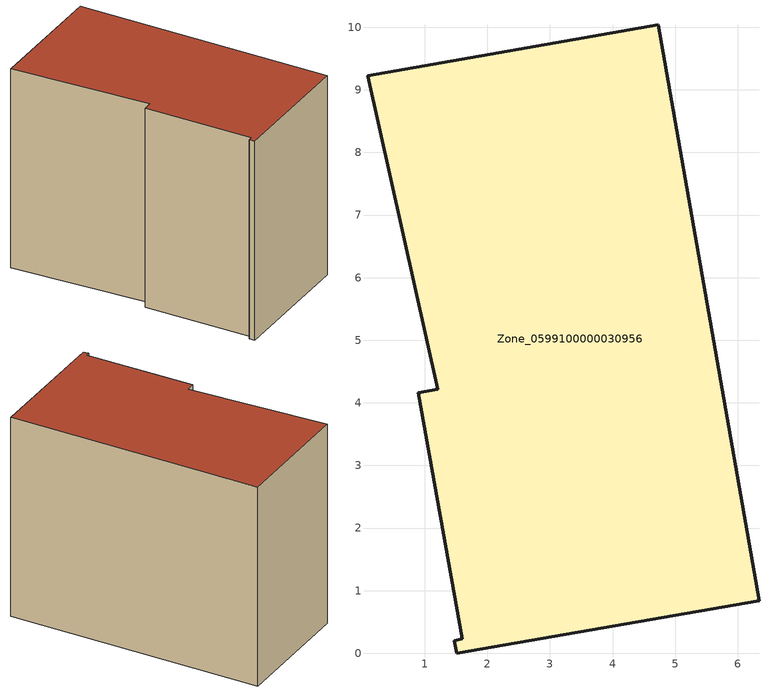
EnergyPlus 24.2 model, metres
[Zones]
Zone_0599100000030956
 floor ground (C_G): 0.09,9.23 4.73,10.04 6.34,0.84 1.51,0 1.47,0.2 1.6,0.23 0.9,4.17 1.21,4.22 z0
 wall outside (C_F): 1.47,0.2 1.51,0 6.34,0.84 4.73,10.04 0.09,9.23 1.21,4.22 0.9,4.17 1.6,0.23 1.47,0.2 z0:7.6
 roof outside (C_R): 4.73,10.04 0.09,9.23 1.21,4.22 0.9,4.17 1.6,0.23 1.47,0.2 1.51,0 6.34,0.84 z7.6
[BUILDING]
Pand.0599100000030956: North Axis=0; Terrain=City; Loads Convergence Tolerance Value=0.04; Temperature Convergence Tolerance Value=0.4; Solar Distribution=FullExterior; Maximum Number of Warmup Days=25; Minimum Number of Warmup Days=1
[Site:Location]
Rotterdam.The.Hague.AP_ZH_NLD Design_Conditions: Latitude=51.96; Longitude=4.45; Time Zone=1; Elevation=-4.5
[SITE:GROUNDTEMPERATURE:BUILDINGSURFACE]
18, 18, 18, 18, 18, 18, 18, 18, 18, 18, 18, 18
[MATERIAL] Thermal Absorptance=0.9; Solar Absorptance=0.7; Visible Absorptance=0.7
Name | Roughness | Thickness | Conductivity | Density | Specific Heat
G.TC.1946 | MediumSmooth | 0.15 | 1 | 540 | 1210
F.TC.1946 | Rough | 0.3 | 0.857143 | 1920 | 840
R.TC.1946 | MediumRough | 0.2 | 0.909091 | 1500 | 1000
[CONSTRUCTION]
C_G: G.TC.1946
C_F: F.TC.1946
C_R: R.TC.1946
[ZONE]
Zone_0599100000030956: Type=1; Multiplier=1; Ceiling Height=Autocalculate; Volume=Autocalculate; Floor Area=autocalculate; Part of Total Floor Area=Yes
[ZONEINFILTRATION:DESIGNFLOWRATE]
Infil_Zone_0599100000030956: Zone or ZoneList or Space or SpaceList=Zone_0599100000030956; Schedule=AlwaysOn; Design Flow Rate Calculation Method=Flow/Area; Flow Rate per Floor Area=0.003; Constant Term Coefficient=1; Temperature Term Coefficient=0; Velocity Term Coefficient=0; Velocity Squared Term Coefficient=0
[HVACTEMPLATE:ZONE:IDEALLOADSAIRSYSTEM]
Zone_0599100000030956: Maximum Heating Supply Air Temperature=50; Minimum Cooling Supply Air Temperature=13; Maximum Heating Supply Air Humidity Ratio=0.0156; Minimum Cooling Supply Air Humidity Ratio=0.0077; Heating Limit=NoLimit; Cooling Limit=NoLimit; Dehumidification Control Type=ConstantSensibleHeatRatio; Cooling Sensible Heat Ratio=0.7; Dehumidification Setpoint=60; Humidification Control Type=None; Humidification Setpoint=30; Outdoor Air Method=None; Outdoor Air Flow Rate per Person=0.00944; Outdoor Air Flow Rate per Zone Floor Area=0; Outdoor Air Flow Rate per Zone=0; Demand Controlled Ventilation Type=None; Outdoor Air Economizer Type=NoEconomizer; Heat Recovery Type=None; Sensible Heat Recovery Effectiveness=0.7; Latent Heat Recovery Effectiveness=0.65
[ZONECONTROL:THERMOSTAT]
ThermostatControl_Zone_0599100000030956: Zone or ZoneList=Zone_0599100000030956; Control Type Schedule=DualSetpointControlType; Control 1=Thermostat_Zone_0599100000030956; Temperature Difference Between Cutout And Setpoint=0
[THERMOSTATSETPOINT:DUALSETPOINT]
Thermostat_Zone_0599100000030956: Heating Setpoint Temperature Schedule=HeatingSetpoint_Zone_0599100000030956; Cooling Setpoint Temperature Schedule=CoolingSetpoint_Zone_0599100000030956
[SCHEDULE:COMPACT]
HeatingSetpoint_Zone_0599100000030956: Through: 12/31, For: AllDays, Until: 24:00, 21
CoolingSetpoint_Zone_0599100000030956: Through: 12/31, For: AllDays, Until: 24:00, 24
DualSetpointControlType: Through: 12/31, For: AllDays, Until: 24:00, 4
AlwaysOn: Through: 12/31, For: AllDays, Until: 24:00, 1
